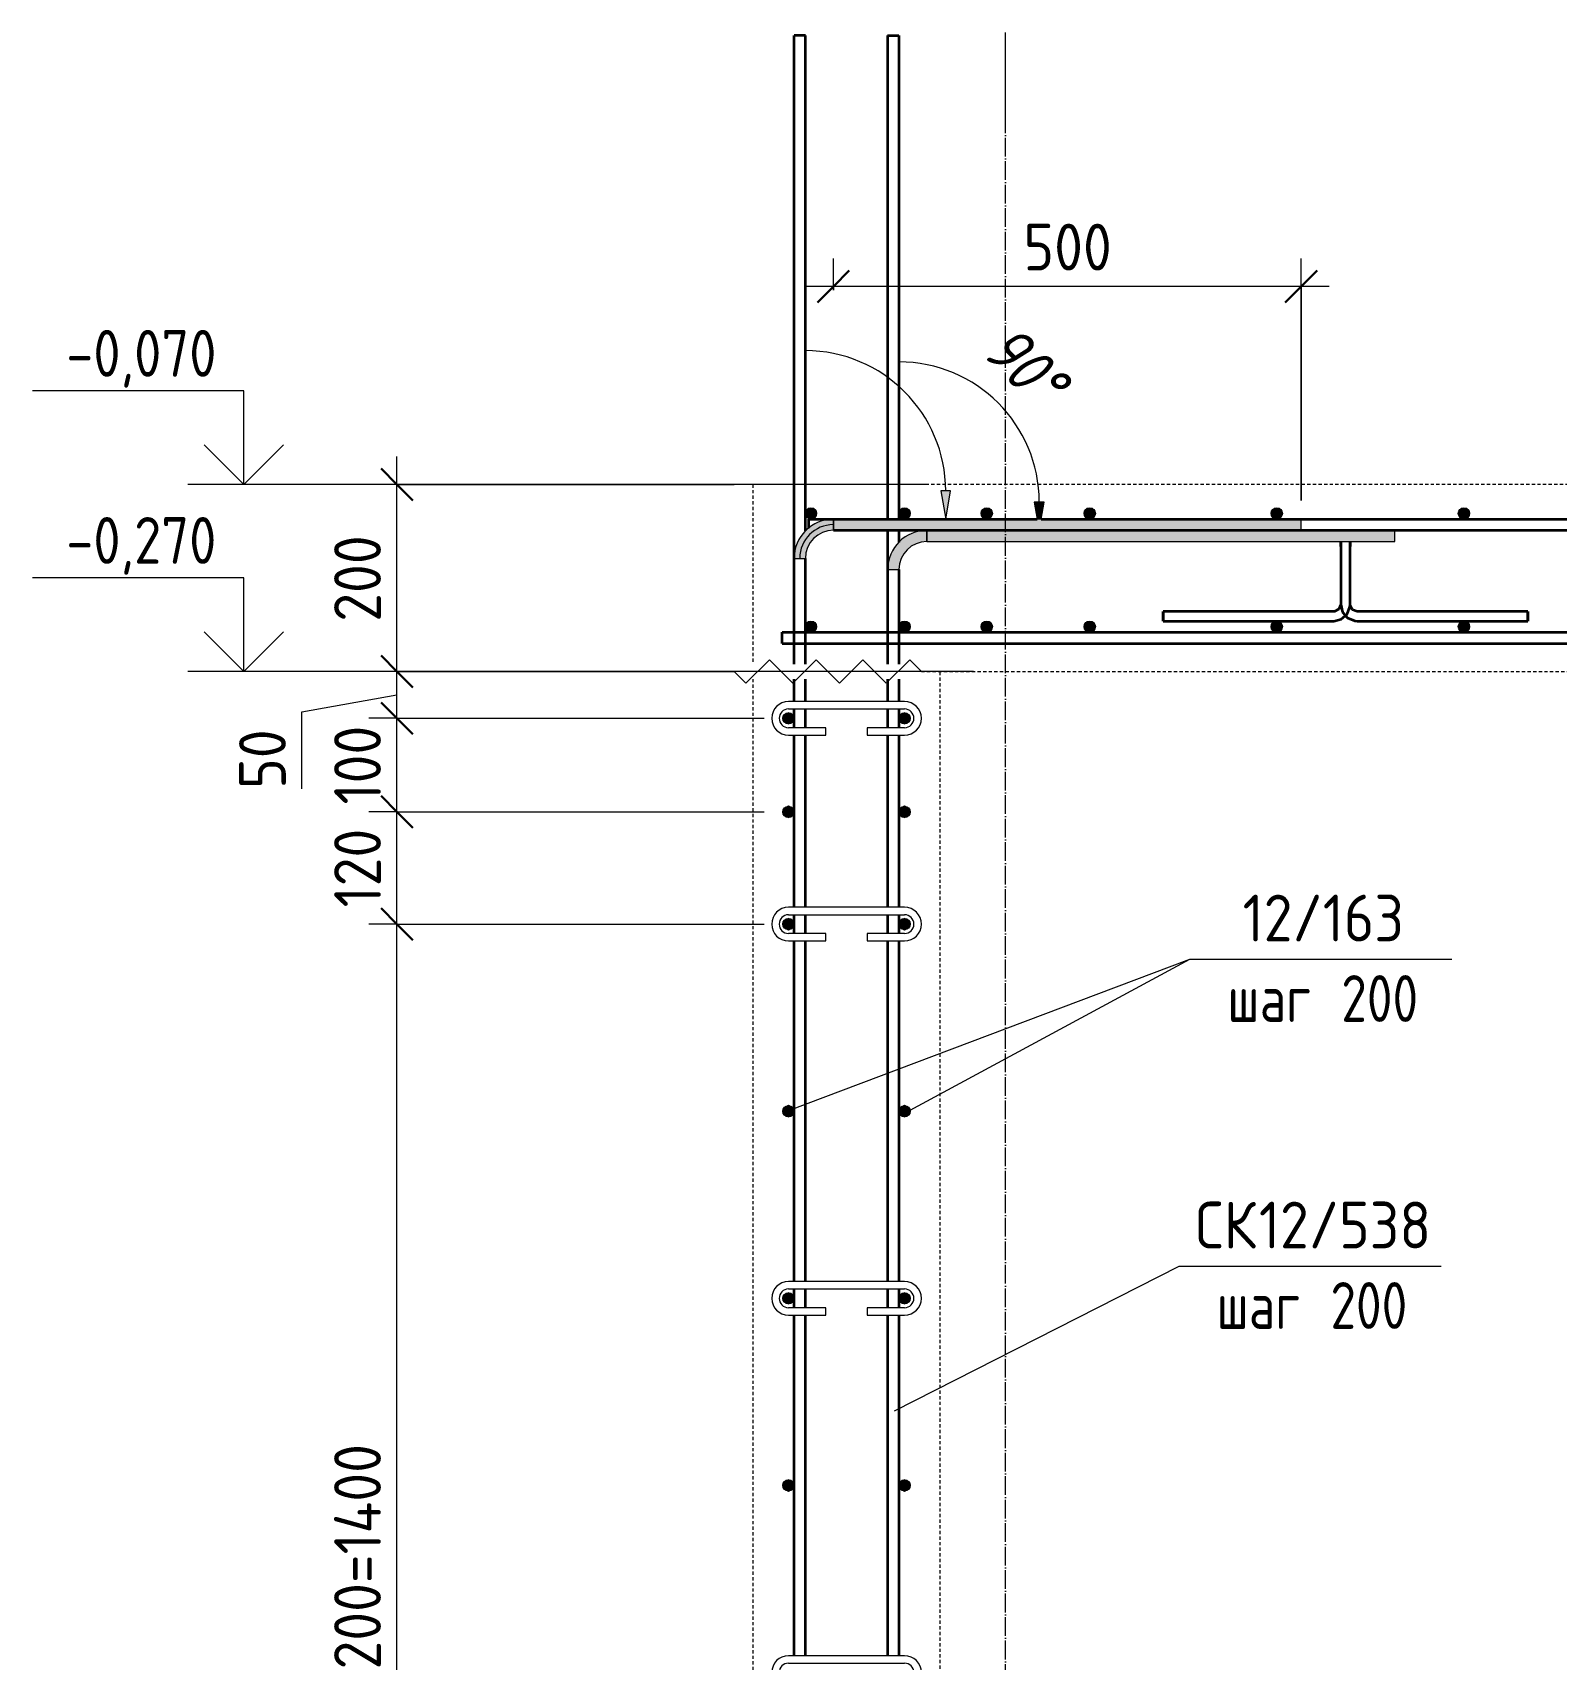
# Model space of a CAD drawing. Header units: millimetres. Extents: x -35709 to -15218, y -2926 to 78616.
# Drawn here: x -28052 to -26423, y -1326 to 413 of the extents above; entities that cross this region are included whole.
import ezdxf

# ---------------------------------------------------------------- set-up
doc = ezdxf.new("R2010")
doc.units = ezdxf.units.MM
doc.linetypes.add('01 Штриховая _4 мм_', pattern=[6, 3.5, -2.5])
doc.linetypes.add('02 Штрихпунктирная _20 мм_', pattern=[25, 20, -2.5, 0, -2.5])
for name, color, linetype, lineweight in [('AA_Dim', 7, 'Continuous', 9), ('AA_Dim-20', 7, 'Continuous', 9), ('AA_Oformlenie', 7, 'Continuous', 9), ('AA_Vinoska', 7, 'Continuous', 9), ('AA_Visotnaya otmetka', 7, 'Continuous', 9), ('KR_Armatura', 7, 'Continuous', 20), ('KR_Armatura_Tonkie', 7, 'Continuous', 20), ('Оси', 7, 'Continuous', 9)]:
    doc.layers.add(name, color=color, linetype=linetype, lineweight=lineweight)
for name, color, linetype, lineweight, true_color in [('AA_Linii', 7, 'Continuous', 9, 0x00a600), ('AF_Perekritie_Опалубка', 7, 'Continuous', 60, 0x006a35), ('AF_Stena_Опалубка', 7, 'Continuous', 20, 0x0063c6)]:
    doc.layers.add(name, color=color, linetype=linetype, lineweight=lineweight, true_color=true_color)
doc.styles.add('ISOCPEUR_1', font='isocpeur.TTF', dxfattribs={"width": 0.9, "height": 50})
doc.styles.add('ISOCPEUR_2', font='isocpeur.TTF', dxfattribs={"width": 0.8, "height": 50})
doc.styles.add('ISOCPEUR_4', font='isocpeur.TTF', dxfattribs={"width": 0.85, "height": 50})
doc.styles.add('ISOCPEUR_I', font='isocpeui.ttf', dxfattribs={"width": 0.85, "height": 50})
doc.dimstyles.new('00_Точн_3_знака__прозр_', dxfattribs={"dimscale": 304.8, "dimtxt": 50.137748, "dimasz": 0.111549, "dimexe": 0.098425, "dimexo": 0.065617, "dimgap": 0.006562, "dimtad": 1, "dimdec": 3, "dimrnd": 0.001, "dimdsep": 46, "dimtxsty": 'ISOCPEUR_1', "dimblk1": 'OBLIQUE', "dimblk2": 'OBLIQUE', "dimsah": 1, "dimcen": 0.09, "dimdle": 0.098425, "dimazin": 0, "dimtfac": 1, "dimtdec": 4, "dimtix": 1, "dimtmove": 0, "dimatfit": 3, "dimfxl": 1, "dimtvp": 1, "dimtolj": 1, "dimtzin": 0, "dimlwd": 18, "dimlwe": 18, "dimarcsym": 2})
doc.dimstyles.new('00_Точн_3_знака__прозр__1', dxfattribs={"dimscale": 304.8, "dimtxt": 50.137748, "dimasz": 0.111549, "dimexe": 0.098425, "dimexo": 0.065617, "dimgap": 0.006562, "dimtad": 1, "dimdec": 3, "dimrnd": 0.001, "dimdsep": 46, "dimtxsty": 'ISOCPEUR_1', "dimblk1": 'OBLIQUE', "dimblk2": 'OBLIQUE', "dimsah": 1, "dimcen": 0.09, "dimdle": 0.098425, "dimazin": 0, "dimtfac": 1, "dimtdec": 4, "dimtix": 1, "dimtmove": 1, "dimatfit": 3, "dimfxl": 1, "dimtvp": 1, "dimtolj": 1, "dimtzin": 0, "dimlwd": 18, "dimlwe": 18, "dimarcsym": 2})

# ---------------------------------------------------------------- blocks, each defined once
blk = doc.blocks.new('261_Лягушка _НесАрм_РабПлоск_ - 10 А240-3854877-А-А Арм')
at = {"layer": 'KR_Armatura_Tonkie', "lineweight": 35}
for p, q in [((30388.4, -136.5), (30388.4, -131)), ((30388.4, -131.1), (30388.4, -136.5)), ((30388.4, -136.5), (30388.4, -198.5)), ((30388.4, -136.5), (30388.4, -198.5)), ((30398.4, -136.5), (30398.4, -131)), ((30398.4, -131.1), (30398.4, -136.5)), ((30398.4, -198.5), (30398.4, -136.5)), ((30398.4, -198.5), (30398.4, -136.5)), ((30380.9, -206), (30198.4, -206)), ((30198.4, -216), (30198.4, -206)), ((30198.4, -206), (30198.4, -216)), ((30588.4, -206), (30405.9, -206)), ((30588.4, -206), (30588.4, -216)), ((30588.4, -216), (30588.4, -206)), ((30198.4, -216), (30380.9, -216)), ((30405.9, -216), (30588.4, -216))]:
    blk.add_line(p, q, dxfattribs=at)
at = {"layer": 'KR_Armatura_Tonkie', "lineweight": 35, "flags": 128}
for points in [[(30380.9, -216), (30388.9, -214.1), (30395.1, -208.7), (30398.2, -201), (30398.4, -198.5)], [(30388.4, -198.5), (30386.5, -203.5), (30381.8, -205.9), (30380.9, -206)], [(30388.4, -198.5), (30390.3, -206.5), (30395.7, -212.7), (30403.3, -215.8), (30405.9, -216)], [(30405.9, -206), (30400.9, -204.1), (30398.4, -199.4), (30398.4, -198.5)]]:
    blk.add_lwpolyline(points, dxfattribs=at)
blk = doc.blocks.new('079_Обозначение загиба стержня _ЭлУзла_ - Сплошные линии-3774983-А-А Арм')
at = {"layer": 'AA_Oformlenie'}
for points in [[(30068.2, -107), (30071.4, -89), (30060.8, -89), (30063.9, -107)], [(29916.1, -161), (29917.1, -153.2), (29920.1, -146), (29924.8, -139.8), (29931.1, -135), (29938.3, -132), (29946.1, -131), (29946.1, -119), (29935.2, -120.4), (29925.1, -124.6), (29916.4, -131.3), (29909.7, -140), (29905.5, -150.1), (29904.1, -161)], [(29946.1, -131), (30446.1, -131), (30446.1, -119), (29946.1, -119)]]:
    blk.add_hatch(color=256, dxfattribs=at).paths.add_polyline_path(points)
for p, q in [((30071.4, -89), (30060.8, -89)), ((30060.8, -89), (30063.9, -107)), ((30068.2, -107), (30071.4, -89)), ((29946.1, -131), (29946.1, -119)), ((30446.1, -119), (29946.1, -119)), ((30446.1, -119), (29946.1, -119)), ((29946.1, -119), (29946.1, -131)), ((30446.1, -131), (30446.1, -119)), ((30446.1, -131), (30446.1, -119)), ((29946.1, -131), (30446.1, -131)), ((29946.1, -131), (30446.1, -131)), ((29904.1, -161), (29916.1, -161))]:
    blk.add_line(p, q, dxfattribs=at)
for centre, radius, start, end in [((29916.1, -89), 150, 0.0049, 90), ((29946.1, -161), 42, 90, 180), ((29946.1, -161), 42, 90, 180), ((29946.1, -161), 30, 90, 180), ((29946.1, -161), 30, 90, 180)]:
    blk.add_arc(centre, radius, start, end, dxfattribs=at)
blk = doc.blocks.new('079_Обозначение загиба стержня _ЭлУзла_ - Сплошные линии-3773018-А-А Арм')
at = {"layer": 'AA_Oformlenie'}
for points in [[(29966.1, -107), (29971.4, -77), (29960.8, -77)], [(29816.1, -149), (29817.1, -141.2), (29820.1, -134), (29824.8, -127.8), (29831.1, -123), (29838.3, -120), (29846.1, -119), (29846.1, -107), (29835.2, -108.4), (29825.1, -112.6), (29816.4, -119.3), (29809.7, -128), (29805.5, -138.1), (29804.1, -149)], [(29846.1, -119), (30346.1, -119), (30346.1, -107), (29846.1, -107)]]:
    blk.add_hatch(color=256, dxfattribs=at).paths.add_polyline_path(points)
for p, q in [((29971.4, -77), (29960.8, -77)), ((29960.8, -77), (29966.1, -107)), ((29966.1, -107), (29971.4, -77)), ((29846.1, -119), (29846.1, -107)), ((30346.1, -107), (29846.1, -107)), ((30346.1, -107), (29846.1, -107)), ((29846.1, -107), (29846.1, -119)), ((29846.1, -119), (30346.1, -119)), ((29846.1, -119), (30346.1, -119)), ((30346.1, -119), (30346.1, -107)), ((30346.1, -119), (30346.1, -107)), ((29804.1, -149), (29816.1, -149))]:
    blk.add_line(p, q, dxfattribs=at)
for centre, radius, start, end in [((29816.1, -77), 150, 0.0049, 90), ((29846.1, -149), 42, 90, 180), ((29846.1, -149), 42, 90, 180), ((29846.1, -149), 30, 90, 180), ((29846.1, -149), 30, 90, 180)]:
    blk.add_arc(centre, radius, start, end, dxfattribs=at)
blk = doc.blocks.new('Последовательность узлов - 3мм масшт20 маскировка-904226-А-А Арм')
at = {"layer": 'AA_Oformlenie'}
for p, q in [((31692.6, -282.5), (31717.6, -257.5)), ((31730.1, -270), (31717.6, -257.5)), ((31742.6, -282.5), (31767.6, -257.5)), ((31780.1, -270), (31767.6, -257.5)), ((31792.6, -282.5), (31817.6, -257.5)), ((31830.1, -270), (31817.6, -257.5)), ((31842.6, -282.5), (31867.6, -257.5)), ((31880.1, -270), (31867.6, -257.5)), ((31680.1, -270), (31692.6, -282.5)), ((31730.1, -270), (31742.6, -282.5)), ((31780.1, -270), (31792.6, -282.5)), ((31830.1, -270), (31842.6, -282.5))]:
    blk.add_line(p, q, dxfattribs=at)
blk = doc.blocks.new('079_Шпилька _ЭлУзла_ - d8 А240-3883367-А-А Арм')
at = {"layer": 'AA_Oformlenie'}
for p, q in [((29922.1, -302), (29798.1, -302)), ((29798.1, -310), (29922.1, -310)), ((29838.1, -330), (29798.1, -330)), ((29838.1, -338), (29838.1, -330)), ((29922.1, -330), (29882.1, -330)), ((29882.1, -330), (29882.1, -338)), ((29798.1, -338), (29838.1, -338)), ((29882.1, -338), (29922.1, -338))]:
    blk.add_line(p, q, dxfattribs=at)
for centre, radius, start, end in [((29798.1, -320), 18, 90, 270), ((29798.1, -320), 10, 90, 270), ((29922.1, -320), 18, 270, 90), ((29922.1, -320), 10, 270, 90)]:
    blk.add_arc(centre, radius, start, end, dxfattribs=at)
blk = doc.blocks.new('Высотные отметки - Стрелка вверх-400292-А-А Арм')
at = {"layer": 'AA_Vinoska'}
for p, q in [((29216, 30), (28990, 30)), ((29216, -70), (29216, 30)), ((29216, -70), (29173.5, -27.6)), ((29216, -70), (29258.4, -27.6)), ((29276, -70), (29156, -70))]:
    blk.add_line(p, q, dxfattribs=at)
blk = doc.blocks.new('DIMBLOCK52-А-А Арм')
at = {"layer": 'AA_Dim-20', "color": 30, "lineweight": 30, "true_color": 0xff8000, "transparency": 16777216}
for p, q in [((-27662.5, -420), (-27679.5, -403)), ((-27662.5, -420), (-27645.5, -437)), ((-27662.5, -540), (-27679.5, -523)), ((-27662.5, -540), (-27645.5, -557)), ((-27662.5, -1940), (-27679.5, -1923)), ((-27662.5, -1940), (-27645.5, -1957))]:
    blk.add_line(p, q, dxfattribs=at)
at = {"layer": 'AA_Dim-20', "color": 30, "lineweight": 18, "true_color": 0xff8000, "transparency": 16777216}
for p, q in [((-27662.5, -420), (-27692.5, -420)), ((-27662.5, -420), (-27270, -420)), ((-27662.5, -540), (-27692.5, -540)), ((-27662.5, -1940), (-27662.5, -540)), ((-27662.5, -540), (-27270, -540)), ((-27662.5, -1940), (-27692.5, -1940)), ((-27662.5, -1940), (-27270, -1940))]:
    blk.add_line(p, q, dxfattribs=at)
at = {"layer": 'AA_Dim-20', "color": 0, "lineweight": 18, "transparency": 16777216, "insert": (-27729.7, -1393.3), "char_height": 50, "width": 367.803, "attachment_point": 1, "rotation": 90, "line_spacing_factor": 1.135194, "style": 'ISOCPEUR_1'}
blk.add_mtext('7х200=1400', dxfattribs=at)
blk = doc.blocks.new('_None')
blk = doc.blocks.new('DIMBLOCK53-А-А Арм')
at = {"layer": 'AA_Dim-20', "color": 30, "lineweight": 30, "true_color": 0xff8000, "transparency": 16777216}
for p, q in [((-27662.5, -320), (-27679.5, -303)), ((-27662.5, -320), (-27645.5, -337)), ((-27662.5, -420), (-27679.5, -403)), ((-27662.5, -420), (-27645.5, -437)), ((-27662.5, -540), (-27679.5, -523)), ((-27662.5, -540), (-27645.5, -557))]:
    blk.add_line(p, q, dxfattribs=at)
at = {"layer": 'AA_Dim-20', "color": 30, "lineweight": 18, "true_color": 0xff8000, "transparency": 16777216}
for p, q in [((-27662.5, -320), (-27692.5, -320)), ((-27662.5, -320), (-27270, -320)), ((-27662.5, -420), (-27692.5, -420)), ((-27662.5, -540), (-27662.5, -420)), ((-27662.5, -420), (-27270, -420)), ((-27662.5, -540), (-27692.5, -540)), ((-27662.5, -540), (-27270, -540))]:
    blk.add_line(p, q, dxfattribs=at)
at = {"layer": 'AA_Dim-20', "color": 0, "lineweight": 18, "transparency": 16777216, "insert": (-27729.7, -522.1), "char_height": 50, "width": 101.032, "attachment_point": 1, "rotation": 90, "line_spacing_factor": 1.135194, "style": 'ISOCPEUR_1'}
blk.add_mtext('120', dxfattribs=at)
blk = doc.blocks.new('DIMBLOCK54-А-А Арм')
at = {"layer": 'AA_Dim-20', "color": 30, "lineweight": 30, "true_color": 0xff8000, "transparency": 16777216}
for p, q in [((-27662.5, -270), (-27679.5, -253)), ((-27662.5, -270), (-27645.5, -287)), ((-27662.5, -320), (-27679.5, -303)), ((-27662.5, -320), (-27645.5, -337)), ((-27662.5, -420), (-27679.5, -403)), ((-27662.5, -420), (-27645.5, -437))]:
    blk.add_line(p, q, dxfattribs=at)
at = {"layer": 'AA_Dim-20', "color": 30, "lineweight": 18, "true_color": 0xff8000, "transparency": 16777216}
for p, q in [((-27662.5, -270), (-27692.5, -270)), ((-27662.5, -270), (-27302, -270)), ((-27662.5, -320), (-27692.5, -320)), ((-27662.5, -420), (-27662.5, -320)), ((-27662.5, -320), (-27270, -320)), ((-27662.5, -420), (-27692.5, -420)), ((-27662.5, -420), (-27270, -420))]:
    blk.add_line(p, q, dxfattribs=at)
at = {"layer": 'AA_Dim-20', "color": 0, "lineweight": 18, "transparency": 16777216, "insert": (-27729.7, -412.1), "char_height": 50, "width": 101.032, "attachment_point": 1, "rotation": 90, "line_spacing_factor": 1.135194, "style": 'ISOCPEUR_1'}
blk.add_mtext('100', dxfattribs=at)
blk = doc.blocks.new('DIMBLOCK55-А-А Арм')
at = {"layer": 'AA_Dim-20', "color": 30, "lineweight": 30, "true_color": 0xff8000, "transparency": 16777216}
for p, q in [((-27662.5, -70), (-27679.5, -53)), ((-27662.5, -70), (-27645.5, -87)), ((-27662.5, -270), (-27679.5, -253)), ((-27662.5, -270), (-27645.5, -287)), ((-27662.5, -320), (-27679.5, -303)), ((-27662.5, -320), (-27645.5, -337))]:
    blk.add_line(p, q, dxfattribs=at)
at = {"layer": 'AA_Dim-20', "color": 30, "lineweight": 18, "true_color": 0xff8000, "transparency": 16777216}
for p, q in [((-27662.5, -70), (-27692.5, -70)), ((-27662.5, -70), (-27302, -70)), ((-27662.5, -270), (-27692.5, -270)), ((-27662.5, -320), (-27662.5, -270)), ((-27662.5, -270), (-27302, -270)), ((-27764.2, -312.9), (-27662.5, -295)), ((-27764.2, -395.4), (-27764.2, -312.9)), ((-27662.5, -320), (-27692.5, -320)), ((-27662.5, -320), (-27270, -320))]:
    blk.add_line(p, q, dxfattribs=at)
at = {"layer": 'AA_Dim-20', "color": 0, "lineweight": 18, "transparency": 16777216, "insert": (-27831.3, -395.4), "char_height": 50, "width": 74.923, "attachment_point": 1, "rotation": 90, "line_spacing_factor": 1.135194, "style": 'ISOCPEUR_1'}
blk.add_mtext('50', dxfattribs=at)
blk = doc.blocks.new('DIMBLOCK56-А-А Арм')
at = {"layer": 'AA_Dim-20', "color": 30, "lineweight": 18, "true_color": 0xff8000, "transparency": 16777216}
for p, q in [((-27662.5, -270), (-27662.5, -40)), ((-27662.5, -70), (-27692.5, -70)), ((-27662.5, -70), (-27302, -70)), ((-27662.5, -270), (-27692.5, -270)), ((-27662.5, -270), (-27302, -270))]:
    blk.add_line(p, q, dxfattribs=at)
at = {"layer": 'AA_Dim-20', "color": 30, "lineweight": 30, "true_color": 0xff8000, "transparency": 16777216}
for p, q in [((-27662.5, -70), (-27679.5, -53)), ((-27662.5, -70), (-27645.5, -87)), ((-27662.5, -270), (-27679.5, -253)), ((-27662.5, -270), (-27645.5, -287))]:
    blk.add_line(p, q, dxfattribs=at)
at = {"layer": 'AA_Dim-20', "color": 0, "lineweight": 18, "transparency": 16777216, "insert": (-27729.7, -216.8), "char_height": 50, "width": 112.384, "attachment_point": 1, "rotation": 90, "line_spacing_factor": 1.135194, "style": 'ISOCPEUR_1'}
blk.add_mtext('200', dxfattribs=at)
blk = doc.blocks.new('DIMBLOCK78-А-А Арм')
at = {"layer": 'AA_Dim-20', "color": 30, "lineweight": 18, "true_color": 0xff8000, "transparency": 16777216}
for p, q in [((-27196, 137.5), (-27196, 171.5)), ((-26696, -87), (-26696, 171.5)), ((-26666, 141.5), (-27226, 141.5)), ((-27196, 141.5), (-27196, 137.5)), ((-26696, 141.5), (-26696, -87))]:
    blk.add_line(p, q, dxfattribs=at)
at = {"layer": 'AA_Dim-20', "color": 30, "lineweight": 30, "true_color": 0xff8000, "transparency": 16777216}
for p, q in [((-27196, 141.5), (-27179, 158.5)), ((-26696, 141.5), (-26679, 158.5)), ((-27196, 141.5), (-27213, 124.5)), ((-26696, 141.5), (-26713, 124.5))]:
    blk.add_line(p, q, dxfattribs=at)
at = {"layer": 'AA_Dim-20', "color": 0, "lineweight": 18, "transparency": 16777216, "insert": (-26992.8, 208.7), "char_height": 50, "width": 112.384, "attachment_point": 1, "line_spacing_factor": 1.135194, "style": 'ISOCPEUR_1'}
blk.add_mtext('500', dxfattribs=at)
blk = doc.blocks.new('_Oblique')
at = {"color": 0, "linetype": 'ByBlock', "lineweight": -2}
blk.add_line((-0.5, -0.5), (0.5, 0.5), dxfattribs=at)
blk = doc.blocks.new('042_М_Арматуры - Диам длина поз _ Шаг-2260295-А-А Арм')
at = {"layer": 'AA_Vinoska'}
blk.add_line((30215.6, -905.6), (30495.6, -905.6), dxfattribs=at)

msp = doc.modelspace()

# ---------------------------------------------------------------- hatches: boundary and pattern name
at = {"layer": 'KR_Armatura'}
h = msp.add_hatch(color=256, dxfattribs=at)
edge = h.paths.add_edge_path()
edge.add_arc((-27219.9876, -101), 6, 0, 360)
for points in [[(-27222.9876, -106.1962), (-27216.9876, -106.1962), (-27213.9876, -101), (-27216.9876, -95.8038), (-27222.9876, -95.8038), (-27225.9876, -101)], [(-27122.9876, -106.1962), (-27116.9876, -106.1962), (-27113.9876, -101), (-27116.9876, -95.8038), (-27122.9876, -95.8038), (-27125.9876, -101)], [(-27034.9876, -106.1962), (-27028.9876, -106.1962), (-27025.9876, -101), (-27028.9876, -95.8038), (-27034.9876, -95.8038), (-27037.9876, -101)], [(-26924.9876, -106.1962), (-26918.9876, -106.1962), (-26915.9876, -101), (-26918.9876, -95.8038), (-26924.9876, -95.8038), (-26927.9876, -101)], [(-26724.9876, -106.1962), (-26718.9876, -106.1962), (-26715.9876, -101), (-26718.9876, -95.8038), (-26724.9876, -95.8038), (-26727.9876, -101)], [(-26524.9876, -106.1962), (-26518.9876, -106.1962), (-26515.9876, -101), (-26518.9876, -95.8038), (-26524.9876, -95.8038), (-26527.9876, -101)], [(-27222.9876, -227.1962), (-27216.9876, -227.1962), (-27213.9876, -222), (-27216.9876, -216.8038), (-27222.9876, -216.8038), (-27225.9876, -222)], [(-27122.9876, -227.1962), (-27116.9876, -227.1962), (-27113.9876, -222), (-27116.9876, -216.8038), (-27122.9876, -216.8038), (-27125.9876, -222)], [(-27034.9876, -227.1962), (-27028.9876, -227.1962), (-27025.9876, -222), (-27028.9876, -216.8038), (-27034.9876, -216.8038), (-27037.9876, -222)], [(-26924.9876, -227.1962), (-26918.9876, -227.1962), (-26915.9876, -222), (-26918.9876, -216.8038), (-26924.9876, -216.8038), (-26927.9876, -222)], [(-26724.9876, -227.1962), (-26718.9876, -227.1962), (-26715.9876, -222), (-26718.9876, -216.8038), (-26724.9876, -216.8038), (-26727.9876, -222)], [(-26524.9876, -227.1962), (-26518.9876, -227.1962), (-26515.9876, -222), (-26518.9876, -216.8038), (-26524.9876, -216.8038), (-26527.9876, -222)], [(-27243.9876, -326), (-27238.7914, -323), (-27238.7914, -317), (-27243.9876, -314), (-27249.1837, -317), (-27249.1837, -323)], [(-27119.9876, -326), (-27114.7914, -323), (-27114.7914, -317), (-27119.9876, -314), (-27125.1837, -317), (-27125.1837, -323)], [(-27243.9876, -426), (-27238.7914, -423), (-27238.7914, -417), (-27243.9876, -414), (-27249.1837, -417), (-27249.1837, -423)], [(-27119.9876, -426), (-27114.7914, -423), (-27114.7914, -417), (-27119.9876, -414), (-27125.1837, -417), (-27125.1837, -423)], [(-27243.9876, -546), (-27238.7914, -543), (-27238.7914, -537), (-27243.9876, -534), (-27249.1837, -537), (-27249.1837, -543)], [(-27119.9876, -546), (-27114.7914, -543), (-27114.7914, -537), (-27119.9876, -534), (-27125.1837, -537), (-27125.1837, -543)], [(-27243.9876, -746), (-27238.7914, -743), (-27238.7914, -737), (-27243.9876, -734), (-27249.1837, -737), (-27249.1837, -743)], [(-27119.9876, -746), (-27114.7914, -743), (-27114.7914, -737), (-27119.9876, -734), (-27125.1837, -737), (-27125.1837, -743)], [(-27243.9876, -946), (-27238.7914, -943), (-27238.7914, -937), (-27243.9876, -934), (-27249.1837, -937), (-27249.1837, -943)], [(-27119.9876, -946), (-27114.7914, -943), (-27114.7914, -937), (-27119.9876, -934), (-27125.1837, -937), (-27125.1837, -943)], [(-27243.9876, -1146), (-27238.7914, -1143), (-27238.7914, -1137), (-27243.9876, -1134), (-27249.1837, -1137), (-27249.1837, -1143)], [(-27119.9876, -1146), (-27114.7914, -1143), (-27114.7914, -1137), (-27119.9876, -1134), (-27125.1837, -1137), (-27125.1837, -1143)]]:
    msp.add_hatch(color=256, dxfattribs=at).paths.add_polyline_path(points)
h = msp.add_hatch(color=256, dxfattribs=at)
edge = h.paths.add_edge_path()
edge.add_arc((-27119.9876, -101), 6, 0, 360)
h = msp.add_hatch(color=256, dxfattribs=at)
edge = h.paths.add_edge_path()
edge.add_arc((-27031.9876, -101), 6, 0, 360)
h = msp.add_hatch(color=256, dxfattribs=at)
edge = h.paths.add_edge_path()
edge.add_arc((-26921.9876, -101), 6, 0, 360)
h = msp.add_hatch(color=256, dxfattribs=at)
edge = h.paths.add_edge_path()
edge.add_arc((-26721.9876, -101), 6, 0, 360)
h = msp.add_hatch(color=256, dxfattribs=at)
edge = h.paths.add_edge_path()
edge.add_arc((-26521.9876, -101), 6, 0, 360)
h = msp.add_hatch(color=256, dxfattribs=at)
edge = h.paths.add_edge_path()
edge.add_arc((-27219.9876, -222), 6, 0, 360)
h = msp.add_hatch(color=256, dxfattribs=at)
edge = h.paths.add_edge_path()
edge.add_arc((-27119.9876, -222), 6, 0, 360)
h = msp.add_hatch(color=256, dxfattribs=at)
edge = h.paths.add_edge_path()
edge.add_arc((-27031.9876, -222), 6, 0, 360)
h = msp.add_hatch(color=256, dxfattribs=at)
edge = h.paths.add_edge_path()
edge.add_arc((-26921.9876, -222), 6, 0, 360)
h = msp.add_hatch(color=256, dxfattribs=at)
edge = h.paths.add_edge_path()
edge.add_arc((-26721.9876, -222), 6, 0, 360)
h = msp.add_hatch(color=256, dxfattribs=at)
edge = h.paths.add_edge_path()
edge.add_arc((-26521.9876, -222), 6, 0, 360)
h = msp.add_hatch(color=256, dxfattribs=at)
edge = h.paths.add_edge_path()
edge.add_arc((-27243.9876, -320), 6, 0, 360)
h = msp.add_hatch(color=256, dxfattribs=at)
edge = h.paths.add_edge_path()
edge.add_arc((-27119.9876, -320), 6, 0, 360)
h = msp.add_hatch(color=256, dxfattribs=at)
edge = h.paths.add_edge_path()
edge.add_arc((-27243.9876, -420), 6, 0, 360)
h = msp.add_hatch(color=256, dxfattribs=at)
edge = h.paths.add_edge_path()
edge.add_arc((-27119.9876, -420), 6, 0, 360)
h = msp.add_hatch(color=256, dxfattribs=at)
edge = h.paths.add_edge_path()
edge.add_arc((-27243.9876, -540), 6, 0, 360)
h = msp.add_hatch(color=256, dxfattribs=at)
edge = h.paths.add_edge_path()
edge.add_arc((-27119.9876, -540), 6, 0, 360)
h = msp.add_hatch(color=256, dxfattribs=at)
edge = h.paths.add_edge_path()
edge.add_arc((-27243.9876, -740), 6, 0, 360)
h = msp.add_hatch(color=256, dxfattribs=at)
edge = h.paths.add_edge_path()
edge.add_arc((-27119.9876, -740), 6, 0, 360)
h = msp.add_hatch(color=256, dxfattribs=at)
edge = h.paths.add_edge_path()
edge.add_arc((-27243.9876, -940), 6, 0, 360)
h = msp.add_hatch(color=256, dxfattribs=at)
edge = h.paths.add_edge_path()
edge.add_arc((-27119.9876, -940), 6, 0, 360)
h = msp.add_hatch(color=256, dxfattribs=at)
edge = h.paths.add_edge_path()
edge.add_arc((-27243.9876, -1140), 6, 0, 360)
h = msp.add_hatch(color=256, dxfattribs=at)
edge = h.paths.add_edge_path()
edge.add_arc((-27119.9876, -1140), 6, 0, 360)

# ---------------------------------------------------------------- linework, layer by layer
at = {"layer": 'AA_Linii', "color": 7}
msp.add_arc((-27195.9876, -149), 36, 90, 180, dxfattribs=at)
at = {"layer": 'AA_Vinoska'}
for p, q in [((-27244.7071, -739.7283), (-26814.8698, -577.5186)), ((-27118.6904, -741.3748), (-26814.8698, -577.5186)), ((-27130.7009, -1060.2468), (-26826.4889, -905.6491))]:
    msp.add_line(p, q, dxfattribs=at)
at = {"layer": 'AA_Visotnaya otmetka', "color": 92, "true_color": 0x00cc00}
for p, q in [((-27673.9227, -70), (-27826.0926, -70)), ((-27095.6771, -70), (-27673.9227, -70)), ((-27662.5099, -270), (-27826.0926, -270)), ((-27046.2219, -270), (-27662.5099, -270))]:
    msp.add_line(p, q, dxfattribs=at)
at = {"layer": 'AF_Perekritie_Опалубка', "linetype": '01 Штриховая _4 мм_', "lineweight": 20}
for p, q in [((-25161.9876, -70), (-27281.9876, -70)), ((-27281.9876, -70), (-27281.9876, -262)), ((-27101.9876, -270), (-25361.9876, -270))]:
    msp.add_line(p, q, dxfattribs=at)
at = {"layer": 'AF_Stena_Опалубка', "linetype": '01 Штриховая _4 мм_'}
for p, q in [((-27281.9876, -278), (-27281.9876, -1990)), ((-27081.9876, -270), (-27101.9876, -270)), ((-27081.9876, -1990), (-27081.9876, -270))]:
    msp.add_line(p, q, dxfattribs=at)
at = {"layer": 'KR_Armatura'}
for p, q in [((-27222.9876, -95.8038), (-27225.9876, -101)), ((-27225.9876, -101), (-27222.9876, -106.1962)), ((-27216.9876, -95.8038), (-27222.9876, -95.8038)), ((-27213.9876, -101), (-27216.9876, -95.8038)), ((-27216.9876, -106.1962), (-27213.9876, -101)), ((-27122.9876, -95.8038), (-27125.9876, -101)), ((-27125.9876, -101), (-27122.9876, -106.1962)), ((-27116.9876, -95.8038), (-27122.9876, -95.8038)), ((-27113.9876, -101), (-27116.9876, -95.8038)), ((-27116.9876, -106.1962), (-27113.9876, -101)), ((-27034.9876, -95.8038), (-27037.9876, -101)), ((-27037.9876, -101), (-27034.9876, -106.1962)), ((-27028.9876, -95.8038), (-27034.9876, -95.8038)), ((-27025.9876, -101), (-27028.9876, -95.8038)), ((-27028.9876, -106.1962), (-27025.9876, -101)), ((-26924.9876, -95.8038), (-26927.9876, -101)), ((-26927.9876, -101), (-26924.9876, -106.1962)), ((-26918.9876, -95.8038), (-26924.9876, -95.8038)), ((-26915.9876, -101), (-26918.9876, -95.8038)), ((-26918.9876, -106.1962), (-26915.9876, -101)), ((-26724.9876, -95.8038), (-26727.9876, -101)), ((-26727.9876, -101), (-26724.9876, -106.1962)), ((-26718.9876, -95.8038), (-26724.9876, -95.8038)), ((-26715.9876, -101), (-26718.9876, -95.8038)), ((-26718.9876, -106.1962), (-26715.9876, -101)), ((-26524.9876, -95.8038), (-26527.9876, -101)), ((-26527.9876, -101), (-26524.9876, -106.1962)), ((-26518.9876, -95.8038), (-26524.9876, -95.8038)), ((-26515.9876, -101), (-26518.9876, -95.8038)), ((-26518.9876, -106.1962), (-26515.9876, -101)), ((-27222.9876, -106.1962), (-27216.9876, -106.1962)), ((-27122.9876, -106.1962), (-27116.9876, -106.1962)), ((-27034.9876, -106.1962), (-27028.9876, -106.1962)), ((-26924.9876, -106.1962), (-26918.9876, -106.1962)), ((-26724.9876, -106.1962), (-26718.9876, -106.1962)), ((-26524.9876, -106.1962), (-26518.9876, -106.1962)), ((-27222.9876, -216.8038), (-27225.9876, -222)), ((-27225.9876, -222), (-27222.9876, -227.1962)), ((-27216.9876, -216.8038), (-27222.9876, -216.8038)), ((-27213.9876, -222), (-27216.9876, -216.8038)), ((-27216.9876, -227.1962), (-27213.9876, -222)), ((-27122.9876, -216.8038), (-27125.9876, -222)), ((-27125.9876, -222), (-27122.9876, -227.1962)), ((-27116.9876, -216.8038), (-27122.9876, -216.8038)), ((-27113.9876, -222), (-27116.9876, -216.8038)), ((-27116.9876, -227.1962), (-27113.9876, -222)), ((-27034.9876, -216.8038), (-27037.9876, -222)), ((-27037.9876, -222), (-27034.9876, -227.1962)), ((-27028.9876, -216.8038), (-27034.9876, -216.8038)), ((-27025.9876, -222), (-27028.9876, -216.8038)), ((-27028.9876, -227.1962), (-27025.9876, -222)), ((-26924.9876, -216.8038), (-26927.9876, -222)), ((-26927.9876, -222), (-26924.9876, -227.1962)), ((-26918.9876, -216.8038), (-26924.9876, -216.8038)), ((-26915.9876, -222), (-26918.9876, -216.8038)), ((-26918.9876, -227.1962), (-26915.9876, -222)), ((-26724.9876, -216.8038), (-26727.9876, -222)), ((-26727.9876, -222), (-26724.9876, -227.1962)), ((-26718.9876, -216.8038), (-26724.9876, -216.8038)), ((-26715.9876, -222), (-26718.9876, -216.8038)), ((-26718.9876, -227.1962), (-26715.9876, -222)), ((-26524.9876, -216.8038), (-26527.9876, -222)), ((-26527.9876, -222), (-26524.9876, -227.1962)), ((-26518.9876, -216.8038), (-26524.9876, -216.8038)), ((-26515.9876, -222), (-26518.9876, -216.8038)), ((-26518.9876, -227.1962), (-26515.9876, -222)), ((-27222.9876, -227.1962), (-27216.9876, -227.1962)), ((-27122.9876, -227.1962), (-27116.9876, -227.1962)), ((-27034.9876, -227.1962), (-27028.9876, -227.1962)), ((-26924.9876, -227.1962), (-26918.9876, -227.1962)), ((-26724.9876, -227.1962), (-26718.9876, -227.1962)), ((-26524.9876, -227.1962), (-26518.9876, -227.1962)), ((-27243.9876, -314), (-27249.1837, -317)), ((-27249.1837, -317), (-27249.1837, -323)), ((-27249.1837, -323), (-27243.9876, -326)), ((-27238.7914, -317), (-27243.9876, -314)), ((-27243.9876, -326), (-27238.7914, -323)), ((-27238.7914, -323), (-27238.7914, -317)), ((-27119.9876, -314), (-27125.1837, -317)), ((-27125.1837, -317), (-27125.1837, -323)), ((-27125.1837, -323), (-27119.9876, -326)), ((-27114.7914, -317), (-27119.9876, -314)), ((-27119.9876, -326), (-27114.7914, -323)), ((-27114.7914, -323), (-27114.7914, -317)), ((-27243.9876, -414), (-27249.1837, -417)), ((-27249.1837, -417), (-27249.1837, -423)), ((-27238.7914, -417), (-27243.9876, -414)), ((-27238.7914, -423), (-27238.7914, -417)), ((-27119.9876, -414), (-27125.1837, -417)), ((-27125.1837, -417), (-27125.1837, -423)), ((-27114.7914, -417), (-27119.9876, -414)), ((-27114.7914, -423), (-27114.7914, -417)), ((-27249.1837, -423), (-27243.9876, -426)), ((-27243.9876, -426), (-27238.7914, -423)), ((-27125.1837, -423), (-27119.9876, -426)), ((-27119.9876, -426), (-27114.7914, -423)), ((-27243.9876, -534), (-27249.1837, -537)), ((-27249.1837, -537), (-27249.1837, -543)), ((-27238.7914, -537), (-27243.9876, -534)), ((-27238.7914, -543), (-27238.7914, -537)), ((-27119.9876, -534), (-27125.1837, -537)), ((-27125.1837, -537), (-27125.1837, -543)), ((-27114.7914, -537), (-27119.9876, -534)), ((-27114.7914, -543), (-27114.7914, -537)), ((-27249.1837, -543), (-27243.9876, -546)), ((-27243.9876, -546), (-27238.7914, -543)), ((-27125.1837, -543), (-27119.9876, -546)), ((-27119.9876, -546), (-27114.7914, -543)), ((-27243.9876, -734), (-27249.1837, -737)), ((-27249.1837, -737), (-27249.1837, -743)), ((-27249.1837, -743), (-27243.9876, -746)), ((-27238.7914, -737), (-27243.9876, -734)), ((-27243.9876, -746), (-27238.7914, -743)), ((-27238.7914, -743), (-27238.7914, -737)), ((-27119.9876, -734), (-27125.1837, -737)), ((-27125.1837, -737), (-27125.1837, -743)), ((-27125.1837, -743), (-27119.9876, -746)), ((-27114.7914, -737), (-27119.9876, -734)), ((-27119.9876, -746), (-27114.7914, -743)), ((-27114.7914, -743), (-27114.7914, -737)), ((-27243.9876, -934), (-27249.1837, -937)), ((-27249.1837, -937), (-27249.1837, -943)), ((-27238.7914, -937), (-27243.9876, -934)), ((-27238.7914, -943), (-27238.7914, -937)), ((-27119.9876, -934), (-27125.1837, -937)), ((-27125.1837, -937), (-27125.1837, -943)), ((-27114.7914, -937), (-27119.9876, -934)), ((-27114.7914, -943), (-27114.7914, -937)), ((-27249.1837, -943), (-27243.9876, -946)), ((-27243.9876, -946), (-27238.7914, -943)), ((-27125.1837, -943), (-27119.9876, -946)), ((-27119.9876, -946), (-27114.7914, -943)), ((-27243.9876, -1134), (-27249.1837, -1137)), ((-27249.1837, -1137), (-27249.1837, -1143)), ((-27249.1837, -1143), (-27243.9876, -1146)), ((-27238.7914, -1137), (-27243.9876, -1134)), ((-27243.9876, -1146), (-27238.7914, -1143)), ((-27238.7914, -1143), (-27238.7914, -1137)), ((-27119.9876, -1134), (-27125.1837, -1137)), ((-27125.1837, -1137), (-27125.1837, -1143)), ((-27125.1837, -1143), (-27119.9876, -1146)), ((-27114.7914, -1137), (-27119.9876, -1134)), ((-27119.9876, -1146), (-27114.7914, -1143)), ((-27114.7914, -1143), (-27114.7914, -1137))]:
    msp.add_line(p, q, dxfattribs=at)
for centre in [(-27219.9876, -101), (-27119.9876, -101), (-27031.9876, -101), (-26921.9876, -101), (-26721.9876, -101), (-26521.9876, -101), (-27219.9876, -222), (-27119.9876, -222), (-27031.9876, -222), (-26921.9876, -222), (-26721.9876, -222), (-26521.9876, -222), (-27243.9876, -320), (-27119.9876, -320), (-27243.9876, -420), (-27119.9876, -420), (-27243.9876, -540), (-27119.9876, -540), (-27243.9876, -740), (-27119.9876, -740), (-27243.9876, -940), (-27119.9876, -940), (-27243.9876, -1140), (-27119.9876, -1140)]:
    msp.add_circle(centre, 6, dxfattribs=at)
at = {"layer": 'KR_Armatura_Tonkie', "lineweight": 35}
for p, q in [((-27225.9876, 410), (-27237.9876, 410)), ((-27237.9876, -262), (-27237.9876, 410)), ((-27225.9876, -119.6945), (-27225.9876, 410)), ((-27137.9876, 410), (-27137.9876, -107)), ((-27137.9876, 410), (-27125.9876, 410)), ((-27125.9876, 410), (-27125.9876, -107)), ((-27222.1385, -107), (-26978.1035, -107)), ((-27222.1385, -116.5794), (-27222.1385, -107)), ((-27195.9876, -119), (-25247.9876, -119)), ((-27137.9876, -119), (-27137.9876, -262)), ((-27125.9876, -119), (-27125.9876, -131.6945)), ((-26973.8716, -107), (-25470.1035, -107)), ((-27225.9876, -262), (-27225.9876, -149)), ((-27125.9876, -161), (-27125.9876, -262)), ((-27250.7068, -228), (-25109.2052, -228)), ((-27250.7068, -240), (-27250.7068, -228)), ((-27250.7068, -240), (-25109.2052, -240)), ((-27237.9876, -302), (-27237.9876, -278)), ((-27225.9876, -302), (-27225.9876, -278)), ((-27137.9876, -278), (-27137.9876, -302)), ((-27125.9876, -278), (-27125.9876, -302)), ((-27237.9876, -330), (-27237.9876, -310)), ((-27225.9876, -330), (-27225.9876, -310)), ((-27137.9876, -310), (-27137.9876, -330)), ((-27125.9876, -310), (-27125.9876, -330)), ((-27237.9876, -522), (-27237.9876, -338)), ((-27225.9876, -522), (-27225.9876, -338)), ((-27137.9876, -338), (-27137.9876, -522)), ((-27125.9876, -338), (-27125.9876, -522)), ((-27237.9876, -550), (-27237.9876, -530)), ((-27225.9876, -550), (-27225.9876, -530)), ((-27137.9876, -530), (-27137.9876, -550)), ((-27125.9876, -530), (-27125.9876, -550)), ((-27237.9876, -922), (-27237.9876, -558)), ((-27225.9876, -922), (-27225.9876, -558)), ((-27137.9876, -558), (-27137.9876, -922)), ((-27125.9876, -558), (-27125.9876, -922)), ((-27237.9876, -950), (-27237.9876, -930)), ((-27225.9876, -950), (-27225.9876, -930)), ((-27137.9876, -930), (-27137.9876, -950)), ((-27125.9876, -930), (-27125.9876, -950)), ((-27237.9876, -1322), (-27237.9876, -958)), ((-27225.9876, -1322), (-27225.9876, -958)), ((-27137.9876, -958), (-27137.9876, -1322)), ((-27125.9876, -958), (-27125.9876, -1322))]:
    msp.add_line(p, q, dxfattribs=at)
at = {"layer": 'Оси'}
msp.add_line((-27011.9876, 313.0299), (-27011.9876, 413.0299), dxfattribs=at)
at = {"layer": 'Оси', "linetype": '02 Штрихпунктирная _20 мм_'}
msp.add_line((-27011.9876, -2530.6711), (-27011.9876, 313.0299), dxfattribs=at)

# ---------------------------------------------------------------- block references
at = {"layer": 'AA_Oformlenie'}
for name, p in [('079_Обозначение загиба стержня _ЭлУзла_ - Сплошные линии-3773018-А-А Арм', (-57042.0492, 0)), ('079_Обозначение загиба стержня _ЭлУзла_ - Сплошные линии-3774983-А-А Арм', (-57042.0492, 0)), ('Последовательность узлов - 3мм масшт20 маскировка-904226-А-А Арм', (-58982.0492, 0)), ('079_Шпилька _ЭлУзла_ - d8 А240-3883367-А-А Арм', (-57042.0492, 0)), ('079_Шпилька _ЭлУзла_ - d8 А240-3883367-А-А Арм', (-57042.0492, -220)), ('079_Шпилька _ЭлУзла_ - d8 А240-3883367-А-А Арм', (-57042.0492, -620)), ('079_Шпилька _ЭлУзла_ - d8 А240-3883367-А-А Арм', (-57042.0492, -1020))]:
    msp.add_blockref(name, p, dxfattribs=at)
at = {"layer": 'AA_Vinoska'}
for name, p in [('Высотные отметки - Стрелка вверх-400292-А-А Арм', (-57042.0492, 0)), ('042_М_Арматуры - Диам длина поз _ Шаг-2260295-А-А Арм', (-57030.4301, 328.1305)), ('042_М_Арматуры - Диам длина поз _ Шаг-2260295-А-А Арм', (-57042.0492, 0))]:
    msp.add_blockref(name, p, dxfattribs=at)
at = {"layer": 'AA_Visotnaya otmetka'}
msp.add_blockref('Высотные отметки - Стрелка вверх-400292-А-А Арм', (-57042.0492, -200), dxfattribs=at)
at = {"layer": 'KR_Armatura_Tonkie', "lineweight": 35}
msp.add_blockref('261_Лягушка _НесАрм_РабПлоск_ - 10 А240-3854877-А-А Арм', (-57042.0492, 0), dxfattribs=at)

# ---------------------------------------------------------------- texts
at = {"layer": 'AA_Vinoska', "insert": (-27003.3477, 105.1513), "char_height": 50, "width": 106.303763, "attachment_point": 1, "rotation": 315, "style": 'ISOCPEUR_I'}
msp.add_mtext('90°', dxfattribs=at)
at = {"layer": 'AA_Vinoska', "char_height": 50, "attachment_point": 1}
for s, insert, width, style in [('12/163', (-26758.557, -508.5136), 210.683475, 'ISOCPEUR_1'), (' 200', (-26678.5286, -594.4947), 133.4008, 'ISOCPEUR_2'), ('шаг', (-26774.837, -594.4947), 116.7257, 'ISOCPEUR_2'), ('СК', (-26808.9661, -836.6441), 82.253137, 'ISOCPEUR_1'), ('12/538', (-26741.1005, -836.6441), 222.227775, 'ISOCPEUR_1'), ('шаг', (-26786.4561, -922.6252), 116.7257, 'ISOCPEUR_2'), (' 200', (-26690.1478, -922.6252), 133.4008, 'ISOCPEUR_2')]:
    msp.add_mtext(s, dxfattribs=dict(at, insert=insert, width=width, style=style))
at = {"layer": 'AA_Visotnaya otmetka', "color": 92, "true_color": 0x00cc00, "char_height": 50, "width": 191.919467, "attachment_point": 1, "line_spacing_factor": 1.135194, "style": 'ISOCPEUR_4'}
for s, insert in [('-0,070', (-28016.059, 95.1359)), ('-0,270', (-28016.059, -104.8641))]:
    msp.add_mtext(s, dxfattribs=dict(at, insert=insert))

# ---------------------------------------------------------------- dimensions: what is measured, and where the dimension line sits
at = {"layer": 'AA_Dim', "color": 30, "lineweight": 18, "true_color": 0xff8000}
dim = msp.add_linear_dim(base=(-27195.9876, 141.536), p1=(-26695.9876, -107), p2=(-27195.9876, 117.4943), angle=0, dimstyle='00_Точн_3_знака__прозр_', override={"dimpost": '<>', "dimfxl": 548.085497}, dxfattribs=at)
dim.commit()
dim.dimension.update_dxf_attribs({"geometry": 'DIMBLOCK78-А-А Арм', "text_midpoint": (-26945.9876, 168.536)})
for base, p1, p2, text, override, picture, middle in [((-27662.549, -70), (-27281.9876, -270), (-27281.9876, -70), '200', {"dimpost": '<>', "dimblk1": 'None', "dimblk2": 'None', "dimsah": 1, "dimfxl": 200}, 'DIMBLOCK56-А-А Арм', (-27689.549, -170)), ((-27662.549, -320), (-27249.9876, -420), (-27249.9876, -320), '100', {"dimpost": '<>', "dimblk1": 'None', "dimblk2": 'None', "dimsah": 1, "dimfxl": 100}, 'DIMBLOCK54-А-А Арм', (-27689.549, -370)), ((-27662.549, -420), (-27249.9876, -540), (-27249.9876, -420), '120', {"dimpost": '<>', "dimblk1": 'None', "dimblk2": 'None', "dimsah": 1, "dimfxl": 120}, 'DIMBLOCK53-А-А Арм', (-27689.549, -480)), ((-27662.549, -540), (-27249.9876, -1940), (-27249.9876, -540), '7х200=1400', {"dimpost": '<>', "dimblk1": 'None', "dimblk2": 'None', "dimsah": 1, "dimfxl": 1400}, 'DIMBLOCK52-А-А Арм', (-27689.549, -1240))]:
    dim = msp.add_linear_dim(base=base, p1=p1, p2=p2, angle=90, text=text, dimstyle='00_Точн_3_знака__прозр_', override=override, dxfattribs=at)
    dim.commit()
    dim.dimension.update_dxf_attribs({"geometry": picture, "text_midpoint": middle})
dim = msp.add_linear_dim(base=(-27662.549, -270), p1=(-27249.9876, -320), p2=(-27281.9876, -270), angle=90, text='50', dimstyle='00_Точн_3_знака__прозр__1', override={"dimpost": '<>', "dimblk1": 'None', "dimblk2": 'None', "dimsah": 1, "dimfxl": 59.363288}, dxfattribs=at)
dim.commit()
dim.dimension.update_dxf_attribs({"geometry": 'DIMBLOCK55-А-А Арм', "text_midpoint": (-27798.0095, -357.9242), "dimtype": 160, "text_rotation": 90})

doc.saveas('drawing.dxf')
